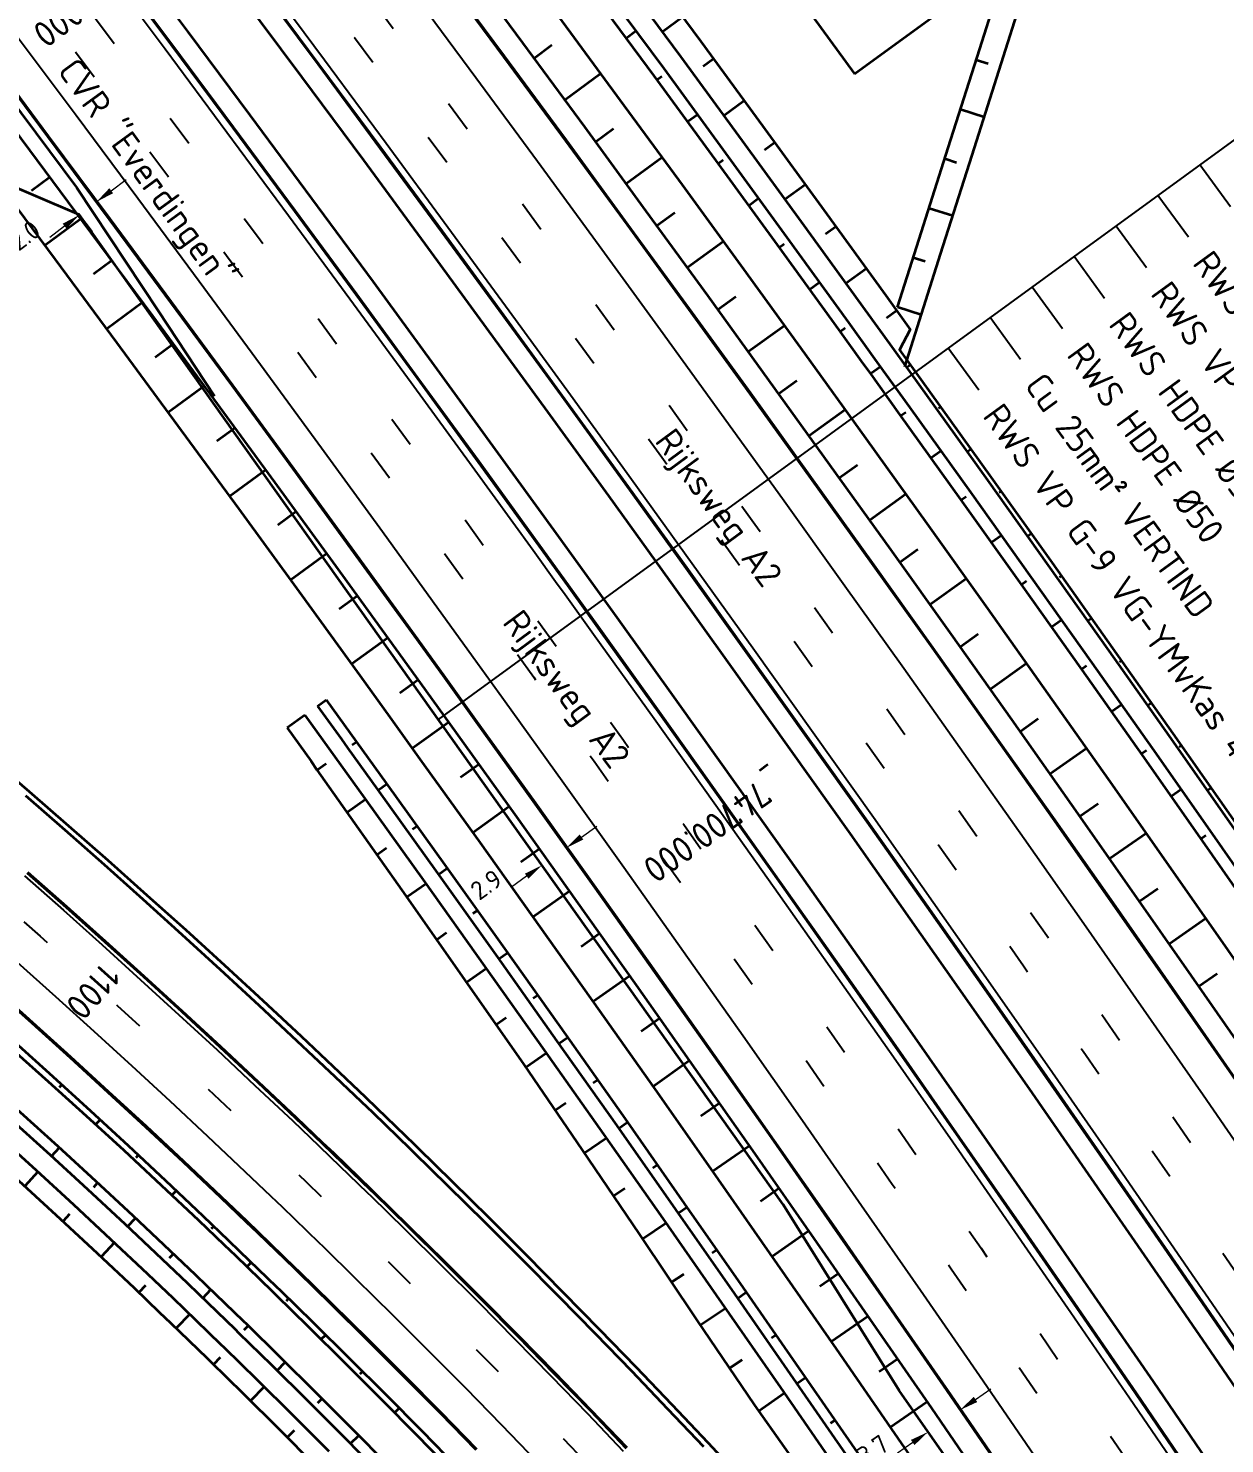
# Model space of a CAD drawing. Header units: metres. Extents: x 134219 to 139178, y 438661 to 444352.
# Drawn here: x 135470.9 to 135586.1, y 442922.2 to 443058.5 of the extents above; entities that cross this region are included whole.
import ezdxf
from ezdxf.enums import TextEntityAlignment as Align

# ---------------------------------------------------------------- set-up
doc = ezdxf.new("R2010")
doc.units = ezdxf.units.M
doc.linetypes.add('13strp', pattern=[4, 1, -3])
doc.linetypes.add('39strp', pattern=[12, 3, -9])
doc.layers.get('DEFPOINTS').update_dxf_attribs({"color": 193})
for name, color, linetype, lineweight in [('N-WE-KL-DATA-T18', 1, 'Continuous', 18), ('N-WE-KL-DATA-T25', 7, 'Continuous', 25), ('N-WE-KL-DATA_GLASVEZEL-S', 10, 'Continuous', 25), ('N-WE-KL-ET_LS_OV-T35', 3, 'Continuous', 35), ('N-WE-KL-ET_LS_OV_KABEL-G', 10, 'KL-LS-OV-N', 35), ('N-WE-KL-ET_LS_OV_KABEL-M', 7, 'Continuous', 18), ('N-WE-KL-ET_LS_OV_KABEL-T25', 7, 'Continuous', 25), ('Utd-geleiderail-nw', 8, 'glm a2ee v014$0$f2m40080', 35), ('Utd-ondergr-bs', 8, 'Continuous', 35), ('Utd-ondergr-nw', 8, '13strp', 35), ('X-XX-AL-AANPIJLING-S', 7, 'Continuous', 25)]:
    doc.layers.add(name, color=color, linetype=linetype, lineweight=lineweight)
doc.layers.add('N-WE-KL-MONITORING-T25', color=2, linetype='Continuous')
doc.layers.add('Utd-weg-nw', color=8, linetype='Continuous')
doc.styles.add('alm a2ee v011$0$Iso-rtw', font='NLCS-ISO.ttf')
doc.styles.add('alm a2ee v011$0$rtw_iso', font='NLCS-ISO.ttf')
doc.styles.add('dtm a2ee v011$0$rtw_iso', font='NLCS-ISO.ttf')
doc.styles.add('ISO25', font='NLCS-ISO.ttf')
doc.styles.add('NLCS-ISO', font='NLCS-ISO.ttf')
doc.styles.add('NLCS_18', font='NLCS-ISO.ttf', dxfattribs={"height": 1.8})
doc.linetypes.add('glm a2ee v014$0$f2m40080', pattern='A,2,-1,[160,RTW.shx,S=0.5,R=0,X=0,Y=0],-1', length=4)
doc.linetypes.add('KL-LS-OV-N', pattern='A,4,-1,[103,NLCS.SHX,S=0.75,R=0,X=0,Y=0],-1,4,-1.5,["0V",Standard,S=1,R=0,X=0,Y=-0.5],-3', length=14.5)
doc.dimstyles.new('NLCS_t18_pijl_Dimension_l3_h1', dxfattribs={"dimtxt": 1.8, "dimasz": 1.8, "dimexe": 2, "dimexo": 2, "dimgap": 0.7, "dimtad": 1, "dimdec": 1, "dimzin": 0, "dimdsep": 46, "dimtxsty": 'NLCS_18', "dimcen": 2.5, "dimdle": 2, "dimclrd": 256, "dimclre": 256, "dimclrt": 256, "dimadec": 1, "dimazin": 0, "dimtfac": 1, "dimtdec": 1, "dimtofl": 0, "dimtmove": 1, "dimatfit": 0, "dimfxl": 0, "dimtolj": 1, "dimtzin": 0, "dimlwd": 18, "dimlwe": 18, "dimarcsym": 0})

# ---------------------------------------------------------------- blocks, each defined once
blk = doc.blocks.new('SKL-DATA_GLASVEZEL_CVR_RUIMTE')
at = {"color": 0, "linetype": 'ByBlock'}
blk.add_lwpolyline([(-3.5, 2.75), (3.5, 2.75), (3.5, -2.75), (-3.5, -2.75), (-3.5, 2.75)], dxfattribs=at)
at = {"layer": 'N-WE-KL-DATA-T18', "linetype": 'ByBlock', "style": 'NLCS-ISO', "flags": 1}
for tag, p in [('OMSCHRIJVING_LEGENDA', (0, -8.43)), ('LOCATIE', (0, -12.22)), ('TYPE_HANDHOLE', (0, -16)), ('TYPE_GCO', (0, -19.78)), ('BPS-CODERING', (0, -23.57)), ('POSITIE_X', (0, -27.35)), ('POSITIE_Y', (0, -31.14)), ('OVERIGE_OPMERKING(EN)_1', (0, -34.92)), ('OVERIGE_OPMERKING(EN)_2', (0, -38.71))]:
    blk.add_attdef(tag, p, '', height=1.8, dxfattribs=at)
at = {"layer": 'N-WE-KL-DATA-T25', "style": 'ISO25'}
blk.add_attdef('CVR-NAAM', text='', height=2.5, dxfattribs=at).set_placement((0, 6.21), align=Align.MIDDLE_CENTER)
at = {"layer": 'N-WE-KL-DATA-T25', "linetype": 'ByBlock', "style": 'NLCS-ISO'}
blk.add_attdef('TYPE_SYMBOOL', text='', height=2.5, dxfattribs=at).set_placement((0, 0), align=Align.MIDDLE_CENTER)
blk = doc.blocks.new('*D556')
at = {"layer": 'DEFPOINTS', "color": 0, "transparency": 16777216}
for p in [(135477.42, 443041.79), (135477.42, 443041.79), (135475.8, 443040.55)]:
    blk.add_point(p, dxfattribs=at)
at = {"layer": 'N-WE-KL-ET_LS_OV_KABEL-M', "linetype": 'Continuous', "lineweight": 18, "transparency": 16777216}
for p, q in [((135478.86, 443042.88), (135480.29, 443043.97)), ((135474.37, 443039.46), (135472.93, 443038.38))]:
    blk.add_line(p, q, dxfattribs=at)
at = {"layer": 'N-WE-KL-ET_LS_OV_KABEL-M', "lineweight": 18, "transparency": 16777216}
for p, q in [((135477.42, 443041.79), (135478.63, 443040.2)), ((135475.8, 443040.55), (135477.01, 443038.96))]:
    blk.add_line(p, q, dxfattribs=at)
at = {"layer": 'N-WE-KL-ET_LS_OV_KABEL-M', "transparency": 16777216}
for points in [[(135478.68, 443043.12), (135479.04, 443042.64), (135477.42, 443041.79)], [(135474.18, 443039.7), (135474.55, 443039.23), (135475.8, 443040.55)]]:
    blk.add_solid(points, dxfattribs=at)
at = {"layer": 'N-WE-KL-ET_LS_OV_KABEL-M', "transparency": 16777216, "insert": (135470.54, 443038.57), "char_height": 1.8, "attachment_point": 5, "rotation": 37.2197, "style": 'NLCS_18'}
blk.add_mtext('\\A1;2.0', dxfattribs=at)
blk = doc.blocks.new('*D602')
at = {"layer": 'DEFPOINTS', "color": 0, "transparency": 16777216}
for p in [(135522.7, 442979.56), (135520.35, 442977.88), (135520.35, 442977.88)]:
    blk.add_point(p, dxfattribs=at)
at = {"layer": 'N-WE-KL-ET_LS_OV_KABEL-M', "lineweight": 18, "transparency": 16777216}
for p, q in [((135522.7, 442979.56), (135521.54, 442981.18)), ((135520.35, 442977.88), (135519.19, 442979.51))]:
    blk.add_line(p, q, dxfattribs=at)
at = {"layer": 'N-WE-KL-ET_LS_OV_KABEL-M', "linetype": 'Continuous', "lineweight": 18, "transparency": 16777216}
for p, q in [((135524.17, 442980.6), (135525.63, 442981.64)), ((135518.88, 442976.84), (135517.42, 442975.79))]:
    blk.add_line(p, q, dxfattribs=at)
at = {"layer": 'N-WE-KL-ET_LS_OV_KABEL-M', "transparency": 16777216}
for points in [[(135523.99, 442980.84), (135524.34, 442980.36), (135522.7, 442979.56)], [(135518.71, 442977.08), (135519.06, 442976.59), (135520.35, 442977.88)]]:
    blk.add_solid(points, dxfattribs=at)
at = {"layer": 'N-WE-KL-ET_LS_OV_KABEL-M', "transparency": 16777216, "insert": (135514.99, 442976.02), "char_height": 1.8, "attachment_point": 5, "rotation": 35.4756, "style": 'NLCS_18'}
blk.add_mtext('\\A1;2.9', dxfattribs=at)
blk = doc.blocks.new('*D603')
at = {"layer": 'DEFPOINTS', "color": 0, "transparency": 16777216}
for p in [(135560.63, 442925.4), (135557.56, 442923.29), (135557.56, 442923.29)]:
    blk.add_point(p, dxfattribs=at)
at = {"layer": 'N-WE-KL-ET_LS_OV_KABEL-M', "lineweight": 18, "transparency": 16777216}
for p, q in [((135560.63, 442925.4), (135559.5, 442927.05)), ((135557.56, 442923.29), (135556.42, 442924.94))]:
    blk.add_line(p, q, dxfattribs=at)
at = {"layer": 'N-WE-KL-ET_LS_OV_KABEL-M', "linetype": 'Continuous', "lineweight": 18, "transparency": 16777216}
for p, q in [((135562.12, 442926.42), (135563.6, 442927.44)), ((135556.07, 442922.27), (135554.59, 442921.25))]:
    blk.add_line(p, q, dxfattribs=at)
at = {"layer": 'N-WE-KL-ET_LS_OV_KABEL-M', "transparency": 16777216}
for points in [[(135561.95, 442926.67), (135562.29, 442926.17), (135560.63, 442925.4)], [(135555.9, 442922.52), (135556.24, 442922.02), (135557.56, 442923.29)]]:
    blk.add_solid(points, dxfattribs=at)
at = {"layer": 'N-WE-KL-ET_LS_OV_KABEL-M', "transparency": 16777216, "insert": (135552.23, 442921.57), "char_height": 1.8, "attachment_point": 5, "rotation": 34.4553, "style": 'NLCS_18'}
blk.add_mtext('\\A1;3.7', dxfattribs=at)

msp = doc.modelspace()

# ---------------------------------------------------------------- linework, layer by layer
at = {"layer": 'N-WE-KL-ET_LS_OV-T35'}
for p, q in [((135517.01, 443100.07), (135550.47, 443054.13)), ((135550.47, 443054.13), (135559.08, 443060.4))]:
    msp.add_line(p, q, dxfattribs=at)
at = {"layer": 'N-WE-KL-ET_LS_OV_KABEL-G', "elevation": 0.95, "flags": 128}
msp.add_lwpolyline([(135605.03, 442840.04), (135605.94, 442841.29), (135608.04, 442842.32), (135609.18, 442840.46), (135610.82, 442838.26), (135613.85, 442836.53), (135614.64, 442836.81), (135615.07, 442837.67), (135614.56, 442838.96), (135594.29, 442869.19), (135576.04, 442896.91), (135576.03, 442896.89), (135554.75, 442927.29), (135543.59, 442945.19), (135475.8, 443040.55), (135462.93, 443046.04), (135462.84, 443045.96), (135462.13, 443046.73), (135459.81, 443048.44), (135458.3, 443050.11), (135457.87, 443050.77)], dxfattribs=at)
at = {"layer": 'Utd-geleiderail-nw', "linetype": 'Continuous', "flags": 128}
for points in [[(135442.32, 443087.1), (135446.71, 443081.44), (135448.22, 443079.46), (135454.24, 443071.54), (135460.23, 443063.6), (135462.34, 443060.79), (135466.21, 443055.65), (135475.54, 443043.16), (135483.41, 443031.28), (135488.8, 443023.08)], [(135480.27, 443066.19), (135486.25, 443058.19), (135492.21, 443050.17), (135498.16, 443042.14), (135504.08, 443034.09), (135509.98, 443026.03), (135515.86, 443017.95), (135521.72, 443009.86), (135527.57, 443001.75), (135533.39, 442993.63), (135539.19, 442985.49), (135544.97, 442977.34), (135550.73, 442969.18), (135556.47, 442961), (135562.19, 442952.8), (135567.89, 442944.59), (135573.56, 442936.37), (135579.22, 442928.14), (135584.86, 442919.89)], [(135491.22, 443061.89), (135497.19, 443053.86), (135503.15, 443045.82), (135509.08, 443037.76), (135514.99, 443029.68), (135520.88, 443021.59), (135526.75, 443013.49), (135532.6, 443005.37), (135538.43, 442997.23), (135544.24, 442989.08), (135550.03, 442980.92), (135555.8, 442972.74), (135561.55, 442964.55), (135567.28, 442956.34), (135572.98, 442948.12), (135578.67, 442939.89), (135584.34, 442931.64), (135589.98, 442923.38), (135595.61, 442915.1)]]:
    msp.add_lwpolyline(points, dxfattribs=at)
at = {"layer": 'Utd-ondergr-nw', "color": 7, "linetype": 'Continuous'}
msp.add_line((135542.12, 442987.58), (135541.31, 442987), dxfattribs=at)
at = {"layer": 'Utd-ondergr-nw', "linetype": 'Continuous', "flags": 128}
for points in [[(135554.61, 443031.65), (135556.47, 443037.49), (135559.5, 443047.02), (135562.53, 443056.55), (135565.56, 443066.08), (135568.59, 443075.61), (135571.62, 443085.14), (135574.65, 443094.67), (135577.68, 443104.2), (135580.71, 443113.73), (135580.86, 443114.2)], [(135555.3, 443025.91), (135558.76, 443036.76), (135561.79, 443046.29), (135564.82, 443055.82), (135567.85, 443065.35), (135570.88, 443074.88), (135573.91, 443084.41), (135576.94, 443093.94), (135579.97, 443103.47), (135583, 443113), (135583.17, 443113.56)], [(135441.37, 443086), (135447.04, 443078.57), (135453.06, 443070.65), (135459.05, 443062.72), (135465.03, 443054.77), (135470.98, 443046.8), (135476.91, 443038.82), (135482.83, 443030.83), (135488.72, 443022.82), (135494.6, 443014.79), (135500.45, 443006.75), (135506.28, 442998.7), (135508.61, 442995.47), (135509.19, 442994.67), (135512.1, 442990.63), (135517.89, 442982.55), (135523.66, 442974.45), (135529.42, 442966.34), (135535.15, 442958.21), (135540.86, 442950.07), (135546.55, 442941.92), (135552.22, 442933.75), (135557.88, 442925.57), (135563.51, 442917.37)], [(135438.95, 443082.09), (135443.62, 443075.97), (135449.63, 443068.06), (135455.62, 443060.13), (135461.58, 443052.19), (135467.53, 443044.23), (135473.46, 443036.26), (135479.37, 443028.27), (135485.25, 443020.27), (135491.12, 443012.26), (135496.97, 443004.23), (135502.8, 442996.18), (135505.12, 442992.96), (135505.7, 442992.15), (135508.6, 442988.12), (135514.39, 442980.05), (135520.16, 442971.96), (135525.91, 442963.86), (135531.63, 442955.74), (135537.34, 442947.61), (135543.02, 442939.46), (135548.69, 442931.3), (135554.33, 442923.13), (135559.96, 442914.94)], [(135478.63, 443064.96), (135484.61, 443056.96), (135490.57, 443048.95), (135496.51, 443040.92), (135502.43, 443032.88), (135508.33, 443024.82), (135514.2, 443016.74), (135520.06, 443008.65), (135522.4, 443005.42), (135522.98, 443004.61), (135525.9, 443000.55), (135531.72, 442992.43), (135537.52, 442984.3), (135543.29, 442976.16), (135549.05, 442968), (135554.79, 442959.82), (135560.5, 442951.63), (135566.2, 442943.43), (135571.88, 442935.21), (135577.53, 442926.98), (135583.16, 442918.73)], [(135478.69, 443065), (135484.66, 443057), (135490.62, 443048.99), (135496.56, 443040.96), (135502.48, 443032.92), (135508.38, 443024.86), (135514.26, 443016.78), (135520.12, 443008.7), (135522.46, 443005.46), (135523.04, 443004.65), (135525.96, 443000.59), (135531.78, 442992.48), (135537.57, 442984.34), (135543.35, 442976.2), (135549.11, 442968.04), (135554.85, 442959.86), (135560.56, 442951.67), (135566.26, 442943.47), (135571.93, 442935.25), (135577.59, 442927.02), (135583.22, 442918.77)], [(135512.5, 443065.21), (135518.48, 443057.13), (135524.44, 443049.03), (135530.37, 443040.91), (135536.29, 443032.79), (135542.19, 443024.64), (135548.07, 443016.48), (135553.93, 443008.31), (135559.77, 443000.12), (135565.58, 442991.92), (135571.38, 442983.7), (135577.16, 442975.47), (135582.91, 442967.23), (135588.65, 442958.97), (135594.36, 442950.69), (135600.05, 442942.41), (135605.73, 442934.1), (135611.38, 442925.79), (135617.01, 442917.46)], [(135529.67, 443065.38), (135535.65, 443057.26), (135541.61, 443049.12), (135547.55, 443040.96), (135553.47, 443032.79), (135555.83, 443029.51), (135554.81, 443027.54), (135557.76, 443023.45), (135563.63, 443015.25), (135569.49, 443007.04), (135575.32, 442998.81), (135581.14, 442990.57), (135586.93, 442982.31), (135592.7, 442974.04), (135598.45, 442965.76), (135604.18, 442957.46), (135609.89, 442949.15), (135615.58, 442940.82), (135621.25, 442932.48), (135621.74, 442931.76)], [(135460.79, 443064.03), (135466.77, 443056.07), (135472.73, 443048.1), (135478.66, 443040.12), (135484.58, 443032.12), (135490.48, 443024.11), (135496.36, 443016.08), (135502.21, 443008.03), (135508.05, 442999.98), (135510.38, 442996.75), (135510.96, 442995.94), (135513.87, 442991.9), (135519.66, 442983.82), (135525.44, 442975.71), (135531.2, 442967.6), (135536.93, 442959.47), (135542.65, 442951.32), (135548.34, 442943.16), (135554.02, 442934.99), (135559.67, 442926.8), (135565.3, 442918.6)], [(135460.85, 443064.07), (135466.83, 443056.12), (135472.78, 443048.15), (135478.72, 443040.16), (135484.64, 443032.16), (135490.54, 443024.15), (135496.41, 443016.12), (135502.27, 443008.08), (135508.11, 443000.02), (135510.44, 442996.79), (135511.02, 442995.98), (135513.92, 442991.94), (135519.72, 442983.86), (135525.5, 442975.75), (135531.25, 442967.64), (135536.99, 442959.51), (135542.7, 442951.36), (135548.4, 442943.2), (135554.07, 442935.03), (135559.73, 442926.84), (135565.36, 442918.64)], [(135492.81, 443063.08), (135498.78, 443055.04), (135504.74, 443046.99), (135510.67, 443038.93), (135516.59, 443030.85), (135522.48, 443022.75), (135528.36, 443014.65), (135534.21, 443006.52), (135540.04, 442998.38), (135545.85, 442990.23), (135551.65, 442982.06), (135557.42, 442973.88), (135563.17, 442965.69), (135568.9, 442957.48), (135574.61, 442949.25), (135580.3, 442941.01), (135585.97, 442932.76), (135591.62, 442924.49), (135597.25, 442916.21)], [(135492.87, 443063.12), (135498.84, 443055.08), (135504.8, 443047.03), (135510.73, 443038.97), (135516.64, 443030.89), (135522.54, 443022.8), (135528.41, 443014.69), (135534.27, 443006.56), (135540.1, 442998.42), (135545.91, 442990.27), (135551.7, 442982.1), (135557.48, 442973.92), (135563.23, 442965.73), (135568.96, 442957.52), (135574.67, 442949.29), (135580.36, 442941.05), (135586.03, 442932.8), (135591.68, 442924.53), (135597.3, 442916.25)], [(135510.69, 443063.87), (135516.66, 443055.79), (135522.62, 443047.7), (135528.56, 443039.59), (135534.47, 443031.46), (135540.37, 443023.32), (135546.24, 443015.17), (135552.1, 443007), (135557.93, 442998.82), (135563.75, 442990.62), (135569.54, 442982.41), (135575.31, 442974.18), (135581.06, 442965.94), (135586.8, 442957.69), (135592.51, 442949.42), (135598.2, 442941.13), (135603.87, 442932.84), (135609.51, 442924.52), (135615.14, 442916.2)], [(135510.74, 443063.91), (135516.72, 443055.83), (135522.68, 443047.74), (135528.61, 443039.63), (135534.53, 443031.5), (135540.43, 443023.37), (135546.3, 443015.21), (135552.16, 443007.04), (135557.99, 442998.86), (135563.8, 442990.66), (135569.6, 442982.45), (135575.37, 442974.22), (135581.12, 442965.98), (135586.85, 442957.73), (135592.56, 442949.46), (135598.25, 442941.17), (135603.92, 442932.88), (135609.57, 442924.56), (135615.2, 442916.24)], [(135527.71, 443063.94), (135533.69, 443055.82), (135539.65, 443047.68), (135545.58, 443039.53), (135551.5, 443031.36), (135553.86, 443028.09), (135554.45, 443027.28), (135557.39, 443023.18), (135563.27, 443014.99), (135569.12, 443006.78), (135574.95, 442998.55), (135580.77, 442990.31), (135586.56, 442982.06), (135592.33, 442973.79), (135598.08, 442965.5), (135603.81, 442957.21), (135609.52, 442948.89), (135615.21, 442940.57), (135620.88, 442932.23), (135621.83, 442930.82)], [(135525.15, 443062.05), (135531.13, 443053.94), (135537.08, 443045.81), (135543.01, 443037.66), (135548.92, 443029.5), (135551.28, 443026.23), (135551.87, 443025.42), (135554.81, 443021.33), (135560.68, 443013.14), (135566.53, 443004.93), (135572.36, 442996.71), (135578.17, 442988.48), (135583.96, 442980.23), (135589.72, 442971.97), (135595.47, 442963.69), (135601.19, 442955.4), (135606.9, 442947.1), (135612.58, 442938.78), (135618.25, 442930.44), (135620.35, 442927.34)], [(135526.1, 443062.75), (135532.08, 443054.64), (135538.03, 443046.5), (135543.96, 443038.36), (135549.88, 443030.19), (135552.24, 443026.92), (135552.82, 443026.11), (135555.77, 443022.02), (135561.64, 443013.82), (135567.49, 443005.62), (135573.32, 442997.4), (135579.13, 442989.16), (135584.92, 442980.91), (135590.69, 442972.64), (135596.44, 442964.37), (135602.17, 442956.07), (135607.87, 442947.76), (135613.56, 442939.44), (135619.22, 442931.11), (135620.31, 442929.5)], [(135521.94, 443059.68), (135527.9, 443051.57), (135533.85, 443043.45), (135539.77, 443035.31), (135545.68, 443027.16), (135551.56, 443018.99), (135557.43, 443010.81), (135563.27, 443002.62), (135569.09, 442994.4), (135574.9, 442986.18), (135580.68, 442977.94), (135586.44, 442969.69), (135592.18, 442961.42), (135597.9, 442953.13), (135603.6, 442944.84), (135609.28, 442936.52), (135614.94, 442928.2), (135620.57, 442919.86)], [(135531.94, 443058.19), (135533.9, 443059.63)], [(135529.41, 443058.26), (135528.46, 443057.56)], [(135521.32, 443056.89), (135519.59, 443055.62)], [(135535.88, 443054.88), (135536.86, 443055.6)], [(135563.33, 443055.11), (135562.19, 443055.47)], [(135526.01, 443054.14), (135522.55, 443051.59)], [(135531.9, 443053.88), (135531.42, 443053.53)], [(135537.86, 443050.13), (135539.82, 443051.56)], [(135562.96, 443049.98), (135560.67, 443050.71)], [(135535.33, 443050.2), (135534.38, 443049.5)], [(135527.24, 443048.83), (135525.51, 443047.56)], [(135541.79, 443046.81), (135542.77, 443047.52)], [(135531.93, 443046.07), (135528.46, 443043.53)], [(135537.8, 443045.81), (135537.33, 443045.47)], [(135560.3, 443045.58), (135559.15, 443045.94)], [(135471.19, 443042.91), (135472.92, 443044.2)], [(135543.75, 443042.05), (135545.71, 443043.48)], [(135541.22, 443042.12), (135540.27, 443041.42)], [(135559.93, 443040.45), (135557.64, 443041.18)], [(135472.45, 443037.62), (135475.9, 443040.18)], [(135533.15, 443040.76), (135531.41, 443039.49)], [(135547.67, 443038.72), (135548.65, 443039.43)], [(135537.83, 443037.98), (135534.35, 443035.45)], [(135543.69, 443037.73), (135543.21, 443037.38)], [(135477.15, 443034.88), (135478.88, 443036.16)], [(135557.27, 443036.05), (135556.12, 443036.41)], [(135549.62, 443033.96), (135551.59, 443035.38)], [(135547.1, 443034.03), (135546.14, 443033.34)], [(135478.4, 443029.58), (135481.86, 443032.14)], [(135539.03, 443032.67), (135537.29, 443031.4)], [(135556.9, 443030.92), (135554.61, 443031.65)], [(135553.54, 443030.62), (135554.52, 443031.33)], [(135543.71, 443029.87), (135540.23, 443027.35)], [(135549.55, 443029.63), (135549.08, 443029.29)], [(135483.1, 443026.83), (135484.83, 443028.11)], [(135555.47, 443025.85), (135555.84, 443026.11)], [(135552.96, 443025.92), (135552, 443025.23)], [(135484.33, 443021.53), (135487.8, 443024.08)], [(135544.9, 443024.56), (135543.16, 443023.3)], [(135558.57, 443021.92), (135558.76, 443022.05)], [(135549.57, 443021.76), (135546.08, 443019.25)], [(135555.4, 443021.52), (135554.92, 443021.18)], [(135489.02, 443018.77), (135490.76, 443020.04)], [(135558.79, 443017.8), (135557.83, 443017.11)], [(135561.3, 443017.72), (135561.67, 443017.99)], [(135550.75, 443016.44), (135549, 443015.19)], [(135490.24, 443013.46), (135493.71, 443016)], [(135564.4, 443013.79), (135564.58, 443013.92)], [(135555.41, 443013.63), (135551.91, 443011.12)], [(135561.22, 443013.39), (135560.74, 443013.05)], [(135494.92, 443010.69), (135496.66, 443011.96)], [(135564.61, 443009.66), (135563.65, 443008.98)], [(135567.12, 443009.59), (135567.48, 443009.85)], [(135556.57, 443008.31), (135554.82, 443007.06)], [(135496.13, 443005.38), (135499.61, 443007.91)], [(135570.2, 443005.64), (135570.38, 443005.77)], [(135561.23, 443005.48), (135557.73, 443002.99)], [(135567.03, 443005.25), (135566.55, 443004.91)], [(135500.81, 443002.6), (135502.55, 443003.86)], [(135570.4, 443001.51), (135569.44, 443000.83)], [(135572.91, 443001.43), (135573.28, 443001.69)], [(135562.38, 443000.16), (135560.63, 442998.91)], [(135502, 442997.28), (135505.48, 442999.8)], [(135575.98, 442997.48), (135576.17, 442997.61)], [(135567.03, 442997.32), (135563.52, 442994.83)], [(135572.81, 442997.1), (135572.33, 442996.76)], [(135506.67, 442994.49), (135508.41, 442995.75)], [(135498.72, 442993.23), (135499.56, 442993.84)], [(135498.72, 442993.23), (135501.04, 442990.02), (135501.62, 442989.21), (135504.52, 442985.18), (135510.3, 442977.12), (135516.06, 442969.04), (135521.8, 442960.95), (135527.52, 442952.84), (135533.21, 442944.72), (135538.89, 442936.59), (135544.55, 442928.44), (135550.19, 442920.27), (135555.81, 442912.09), (135561.4, 442903.9), (135565.41, 442898.01)], [(135499.56, 442993.84), (135501.88, 442990.62), (135502.46, 442989.81), (135505.36, 442985.79), (135511.14, 442977.72), (135516.9, 442969.64), (135522.64, 442961.55), (135528.36, 442953.44), (135534.06, 442945.31), (135539.74, 442937.18), (135545.4, 442929.02), (135551.04, 442920.86), (135556.66, 442912.68), (135562.26, 442904.48), (135567.83, 442896.28)], [(135576.18, 442993.35), (135575.21, 442992.67)], [(135578.68, 442993.27), (135579.05, 442993.53)], [(135497.51, 442992.34), (135495.81, 442991.14)], [(135497.5, 442992.36), (135499.82, 442989.14), (135500.4, 442988.33), (135503.3, 442984.31), (135509.08, 442976.25), (135514.83, 442968.17), (135520.57, 442960.08), (135526.29, 442951.98), (135531.99, 442943.86), (135537.66, 442935.73), (135543.32, 442927.58), (135548.95, 442919.42), (135554.57, 442911.25), (135560.16, 442903.06), (135564.16, 442897.17)], [(135568.16, 442991.99), (135566.41, 442990.75)], [(135495.81, 442991.14), (135498.11, 442987.9), (135498.68, 442987.09), (135501.54, 442983.05), (135507.25, 442974.94), (135512.93, 442966.82), (135518.6, 442958.69), (135524.19, 442950.5), (135529.76, 442942.3), (135535.27, 442934.07), (135540.83, 442925.86), (135546.56, 442917.78), (135552.26, 442909.67), (135557.93, 442901.54), (135563.59, 442893.4)], [(135507.85, 442989.17), (135511.34, 442991.68)], [(135502.06, 442989.48), (135502.48, 442989.78)], [(135572.8, 442989.14), (135569.29, 442986.67)], [(135581.74, 442989.31), (135581.93, 442989.44)], [(135467.13, 442988.28), (135470.95, 442985), (135474.75, 442981.7), (135478.54, 442978.37), (135482.3, 442975.02), (135486.04, 442971.65), (135489.77, 442968.26), (135493.47, 442964.85), (135497.15, 442961.41), (135500.81, 442957.96), (135503.36, 442955.53), (135504.46, 442954.48), (135508.08, 442950.98), (135508.42, 442950.64), (135511.68, 442947.46), (135515.26, 442943.92), (135518.82, 442940.35), (135522.37, 442936.77), (135525.89, 442933.17), (135529.39, 442929.55), (135532.87, 442925.92), (135536.34, 442922.26), (135539.78, 442918.58)], [(135578.58, 442988.93), (135578.09, 442988.59)], [(135499.57, 442987.67), (135498.71, 442987.06)], [(135512.51, 442986.36), (135514.26, 442987.62)], [(135504.56, 442985.12), (135505.4, 442985.73)], [(135581.93, 442985.17), (135580.96, 442984.5)], [(135584.43, 442985.09), (135584.8, 442985.35)], [(135470.61, 442984.6), (135474.4, 442981.29), (135478.17, 442977.96), (135481.92, 442974.61), (135485.66, 442971.23), (135489.37, 442967.84), (135493.07, 442964.42), (135496.75, 442960.98), (135500.41, 442957.53), (135502.95, 442955.11), (135504.05, 442954.05), (135507.67, 442950.55), (135508.01, 442950.22), (135511.27, 442947.04), (135514.85, 442943.5), (135518.41, 442939.94), (135521.95, 442936.37), (135525.48, 442932.77), (135528.98, 442929.16), (135532.46, 442925.52), (135535.92, 442921.87)], [(135503.36, 442984.22), (135501.59, 442982.97)], [(135573.93, 442983.82), (135572.17, 442982.58)], [(135513.68, 442981.05), (135517.17, 442983.55)], [(135507.89, 442981.36), (135508.31, 442981.66)], [(135578.56, 442980.96), (135575.04, 442978.49)], [(135584.32, 442980.74), (135583.84, 442980.4)], [(135505.37, 442979.52), (135504.47, 442978.89)], [(135518.33, 442978.23), (135520.08, 442979.48)], [(135470.77, 442977.16), (135474.52, 442973.85), (135478.25, 442970.51), (135481.96, 442967.16), (135485.65, 442963.79), (135489.33, 442960.39), (135492.98, 442956.98), (135496.62, 442953.54), (135499.14, 442951.13), (135500.24, 442950.09), (135503.84, 442946.61), (135504.18, 442946.28), (135507.42, 442943.11), (135510.98, 442939.6), (135514.52, 442936.06), (135518.04, 442932.51), (135521.54, 442928.93), (135525.02, 442925.34), (135528.48, 442921.73)], [(135470.81, 442977.21), (135474.56, 442973.9), (135478.29, 442970.57), (135482.01, 442967.21), (135485.7, 442963.84), (135489.38, 442960.44), (135493.03, 442957.03), (135496.67, 442953.59), (135499.19, 442951.18), (135500.29, 442950.14), (135503.89, 442946.66), (135504.23, 442946.33), (135507.46, 442943.16), (135511.02, 442939.65), (135514.56, 442936.11), (135518.09, 442932.56), (135521.59, 442928.98), (135525.07, 442925.39), (135528.53, 442921.78)], [(135510.39, 442977), (135511.23, 442977.6)], [(135509.19, 442976.09), (135507.35, 442974.8)], [(135579.67, 442975.62), (135577.91, 442974.39)], [(135519.48, 442972.91), (135522.99, 442975.4)], [(135513.71, 442973.23), (135514.13, 442973.53)], [(135584.3, 442972.75), (135580.77, 442970.29)], [(135511.15, 442971.36), (135510.22, 442970.7)], [(135524.13, 442970.07), (135525.88, 442971.32)], [(135516.19, 442968.86), (135517.03, 442969.45)], [(135515, 442967.94), (135513.08, 442966.6)], [(135585.4, 442967.42), (135583.63, 442966.19)], [(135467.53, 442965.98), (135471.22, 442962.69), (135474.89, 442959.37), (135478.54, 442956.04), (135482.17, 442952.68), (135485.78, 442949.31), (135489.38, 442945.91), (135491.87, 442943.53), (135492.95, 442942.5), (135496.51, 442939.06), (135496.85, 442938.73), (135500.04, 442935.61), (135503.56, 442932.13), (135507.06, 442928.64), (135510.54, 442925.13), (135514, 442921.59)], [(135467.58, 442966.03), (135471.26, 442962.74), (135474.93, 442959.43), (135478.58, 442956.09), (135482.22, 442952.74), (135485.83, 442949.36), (135489.42, 442945.96), (135491.92, 442943.59), (135493, 442942.55), (135496.56, 442939.11), (135496.89, 442938.78), (135500.09, 442935.66), (135503.61, 442932.18), (135507.11, 442928.69), (135510.59, 442925.18), (135514.05, 442921.64)], [(135525.27, 442964.75), (135528.78, 442967.24)], [(135519.5, 442965.08), (135519.92, 442965.38)], [(135516.92, 442963.18), (135515.94, 442962.5)], [(135529.91, 442961.91), (135531.67, 442963.15)], [(135469.56, 442960.84), (135473.22, 442957.54), (135476.86, 442954.21), (135480.48, 442950.87), (135484.08, 442947.5), (135487.67, 442944.12), (135490.16, 442941.74), (135491.23, 442940.71), (135494.78, 442937.28), (135495.12, 442936.96), (135498.31, 442933.84), (135501.81, 442930.37), (135505.3, 442926.89), (135508.77, 442923.39), (135512.22, 442919.86)], [(135521.97, 442960.7), (135522.82, 442961.3)], [(135469.11, 442960.34), (135472.78, 442957.06), (135476.44, 442953.75), (135480.07, 442950.42), (135483.67, 442947.06), (135487.26, 442943.68), (135489.75, 442941.32), (135490.82, 442940.28), (135494.36, 442936.86), (135494.7, 442936.53), (135497.88, 442933.41), (135501.38, 442929.94), (135504.87, 442926.46), (135508.33, 442922.95), (135511.77, 442919.42)], [(135520.79, 442959.77), (135518.79, 442958.4)], [(135531.04, 442956.58), (135534.55, 442959.06)], [(135465.69, 442956.53), (135469.34, 442953.27), (135472.97, 442949.98), (135476.58, 442946.67), (135480.16, 442943.33), (135483.73, 442939.97), (135486.2, 442937.61), (135487.27, 442936.59), (135490.79, 442933.18), (135491.13, 442932.85), (135494.29, 442929.75), (135497.77, 442926.31), (135501.23, 442922.84), (135504.68, 442919.35)], [(135466.44, 442957.37), (135470.09, 442954.1), (135473.73, 442950.81), (135477.34, 442947.49), (135480.93, 442944.15), (135484.5, 442940.78), (135486.98, 442938.43), (135488.05, 442937.4), (135491.58, 442933.99), (135491.91, 442933.66), (135495.08, 442930.55), (135498.57, 442927.1), (135502.03, 442923.63), (135505.48, 442920.14)], [(135473.88, 442956.5), (135474.09, 442956.74)], [(135525.28, 442956.91), (135525.7, 442957.21)], [(135464.35, 442955.04), (135467.99, 442951.79), (135471.62, 442948.5), (135475.22, 442945.2), (135478.79, 442941.87), (135482.35, 442938.52), (135484.82, 442936.17), (135485.89, 442935.14), (135489.4, 442931.75), (135489.73, 442931.42), (135492.89, 442928.33), (135496.36, 442924.89), (135499.82, 442921.43)], [(135522.65, 442954.97), (135521.62, 442954.27)], [(135535.67, 442953.73), (135537.43, 442954.96)], [(135463.1, 442953.65), (135466.74, 442950.4), (135470.35, 442947.13), (135473.95, 442943.83), (135477.52, 442940.51), (135481.06, 442937.16), (135483.52, 442934.81), (135484.58, 442933.79), (135488.09, 442930.39), (135488.42, 442930.07), (135491.57, 442926.98), (135495.03, 442923.54), (135498.47, 442920.09), (135501.88, 442916.6), (135505.2, 442913.02), (135508.55, 442909.48), (135511.97, 442906.01), (135514, 442903.93)], [(135477.36, 442952.9), (135477.78, 442953.36)], [(135527.73, 442952.53), (135528.58, 442953.13)], [(135526.56, 442951.59), (135524.44, 442950.14)], [(135473.11, 442949.85), (135473.87, 442950.68)], [(135481.25, 442949.73), (135481.46, 442949.96)], [(135536.78, 442948.4), (135540.31, 442950.86)], [(135471.79, 442948.34), (135470.54, 442946.96)], [(135531.03, 442948.74), (135531.45, 442949.03)], [(135477.17, 442946.88), (135477.55, 442947.29)], [(135484.7, 442946.1), (135485.11, 442946.53)], [(135528.34, 442946.75), (135527.25, 442946)], [(135541.41, 442945.53), (135543.17, 442946.76)], [(135474.85, 442944.27), (135474.22, 442943.58)], [(135533.48, 442944.35), (135534.32, 442944.94)], [(135480.44, 442943.07), (135481.21, 442943.89)], [(135488.53, 442942.88), (135488.74, 442943.09)], [(135532.32, 442943.39), (135530.05, 442941.87)], [(135479.16, 442941.53), (135477.88, 442940.17)], [(135542.51, 442940.2), (135546.04, 442942.66)], [(135484.46, 442940.05), (135484.85, 442940.46)], [(135536.76, 442940.54), (135537.18, 442940.84)], [(135491.94, 442939.2), (135492.35, 442939.63)], [(135482.16, 442937.41), (135481.51, 442936.73)], [(135534.01, 442938.5), (135532.83, 442937.71)], [(135547.13, 442937.32), (135548.89, 442938.55)], [(135487.68, 442936.19), (135488.46, 442937)], [(135495.74, 442935.93), (135495.94, 442936.15)], [(135539.2, 442936.15), (135540.04, 442936.74)], [(135486.42, 442934.63), (135485.12, 442933.27)], [(135538.04, 442935.19), (135535.62, 442933.56)], [(135491.66, 442933.12), (135492.05, 442933.52)], [(135548.21, 442931.99), (135551.75, 442934.43)], [(135499.09, 442932.21), (135499.52, 442932.64)], [(135542.47, 442932.34), (135542.9, 442932.63)], [(135489.36, 442930.46), (135488.7, 442929.79)], [(135494.83, 442929.22), (135495.62, 442930.02)], [(135539.65, 442930.25), (135538.42, 442929.42)], [(135552.83, 442929.1), (135554.59, 442930.32)], [(135502.85, 442928.9), (135503.07, 442929.12)], [(135544.9, 442927.94), (135545.75, 442928.52)], [(135493.6, 442927.63), (135492.27, 442926.28)], [(135498.77, 442926.1), (135499.17, 442926.5)], [(135543.71, 442927.01), (135541.24, 442925.29)], [(135506.16, 442925.14), (135506.6, 442925.58)], [(135553.9, 442923.76), (135557.44, 442926.2)], [(135548.16, 442924.12), (135548.59, 442924.41)], [(135496.48, 442923.43), (135495.81, 442922.76)], [(135501.9, 442922.16), (135502.7, 442922.96)]]:
    msp.add_lwpolyline(points, dxfattribs=at)
at = {"layer": 'Utd-weg-nw', "linetype": '39strp', "flags": 128}
for points in [[(135460.79, 443118.34), (135462.78, 443115.77), (135468.89, 443107.81), (135474.97, 443099.83), (135481.04, 443091.84), (135487.09, 443083.84), (135493.11, 443075.82), (135499.12, 443067.78), (135505.11, 443059.73), (135511.07, 443051.67), (135517.02, 443043.58), (135522.94, 443035.49), (135528.85, 443027.38), (135534.73, 443019.25), (135540.6, 443011.11), (135546.44, 443002.96), (135552.27, 442994.79), (135558.07, 442986.61), (135563.86, 442978.41), (135569.62, 442970.2), (135575.36, 442961.97), (135581.08, 442953.73), (135586.78, 442945.48), (135592.46, 442937.21), (135598.12, 442928.92), (135603.76, 442920.63), (135609.38, 442912.31), (135614.98, 442903.99), (135620.55, 442895.65), (135626.11, 442887.29), (135631.64, 442878.93), (135634.62, 442874.4)], [(135458.86, 443115.13), (135460.01, 443113.63), (135466.11, 443105.68), (135472.19, 443097.71), (135478.25, 443089.73), (135484.29, 443081.73), (135490.31, 443073.72), (135496.31, 443065.69), (135502.29, 443057.65), (135508.26, 443049.59), (135514.2, 443041.51), (135520.12, 443033.43), (135526.02, 443025.32), (135531.9, 443017.2), (135537.76, 443009.07), (135543.6, 443000.93), (135549.42, 442992.76), (135555.21, 442984.59), (135560.99, 442976.4), (135566.75, 442968.19), (135572.49, 442959.97), (135578.2, 442951.74), (135583.9, 442943.49), (135589.58, 442935.23), (135595.23, 442926.95), (135600.86, 442918.66), (135606.48, 442910.36), (135612.07, 442902.04), (135617.64, 442893.71), (135623.19, 442885.36), (135628.72, 442877), (135632.97, 442870.54)], [(135448.38, 443097.74), (135451.1, 443094.2), (135457.15, 443086.27), (135463.18, 443078.32), (135469.2, 443070.36), (135475.19, 443062.38), (135481.16, 443054.39), (135487.11, 443046.39), (135493.05, 443038.37), (135498.96, 443030.33), (135504.85, 443022.28), (135510.73, 443014.22), (135516.58, 443006.14), (135518.91, 443002.9), (135519.5, 443002.09), (135522.41, 442998.04), (135528.22, 442989.93), (135534.01, 442981.81), (135539.78, 442973.67), (135545.54, 442965.52), (135551.27, 442957.35), (135556.98, 442949.17), (135562.67, 442940.98), (135568.33, 442932.77), (135573.98, 442924.55), (135579.61, 442916.31), (135585.22, 442908.06), (135590.81, 442899.79), (135596.37, 442891.51), (135601.92, 442883.22), (135607.44, 442874.91), (135612.95, 442866.59), (135618.43, 442858.26), (135623.89, 442849.91), (135629.33, 442841.55), (135634.75, 442833.17), (135640.15, 442824.78), (135645.53, 442816.38), (135650.89, 442807.97), (135656.22, 442799.54), (135661.54, 442791.09), (135666.83, 442782.64), (135672.07, 442774.22), (135672.11, 442774.17), (135677.38, 442765.67), (135682.66, 442757.18), (135687.93, 442748.68), (135693.21, 442740.19), (135698.48, 442731.69), (135703.76, 442723.19), (135709.03, 442714.7), (135714.3, 442706.2), (135719.58, 442697.71), (135724.85, 442689.21), (135730.13, 442680.72), (135735.4, 442672.22), (135740.68, 442663.73), (135745.95, 442655.23), (135751.23, 442646.73), (135756.5, 442638.24), (135761.78, 442629.74), (135767.05, 442621.25), (135772.33, 442612.75), (135777.6, 442604.26), (135782.88, 442595.76), (135788.15, 442587.27), (135793.43, 442578.77), (135798.7, 442570.27), (135803.98, 442561.78), (135809.25, 442553.28), (135814.53, 442544.79), (135819.8, 442536.29), (135825.08, 442527.8), (135830.35, 442519.3), (135835.63, 442510.81), (135840.9, 442502.31), (135846.18, 442493.81), (135851.45, 442485.32), (135855.13, 442479.4)], [(135446.44, 443094.52), (135448.32, 443092.07), (135454.37, 443084.15), (135460.39, 443076.21), (135466.4, 443068.25), (135472.39, 443060.28), (135478.36, 443052.3), (135484.3, 443044.3), (135490.23, 443036.29), (135496.14, 443028.26), (135502.03, 443020.22), (135507.89, 443012.16), (135513.74, 443004.09), (135516.07, 443000.85), (135516.66, 443000.05), (135519.57, 442996), (135525.37, 442987.9), (135531.16, 442979.78), (135536.93, 442971.65), (135542.67, 442963.51), (135548.4, 442955.35), (135554.1, 442947.17), (135559.79, 442938.99), (135565.45, 442930.78), (135571.1, 442922.57), (135576.72, 442914.34), (135582.32, 442906.09), (135587.9, 442897.84), (135593.46, 442889.56), (135599, 442881.28), (135604.52, 442872.98), (135610.02, 442864.67), (135615.5, 442856.34), (135620.96, 442848), (135621.29, 442847.49)], [(135405.09, 443025.19), (135406.21, 443024.36), (135410.59, 443021.07), (135414.18, 443018.36), (135418.15, 443015.33), (135422.1, 443012.3), (135426.05, 443009.24), (135429.97, 443006.17), (135433.88, 443003.08), (135437.78, 442999.97), (135440.18, 442998.04), (135445.51, 442993.69), (135449.35, 442990.52), (135453.18, 442987.33), (135456.98, 442984.11), (135460.77, 442980.88), (135464.54, 442977.62), (135468.29, 442974.34), (135472.03, 442971.04), (135475.74, 442967.72), (135479.44, 442964.38), (135483.12, 442961.02), (135486.78, 442957.64), (135490.42, 442954.24), (135494.04, 442950.82), (135496.55, 442948.42), (135497.64, 442947.38), (135501.22, 442943.92), (135501.56, 442943.59), (135504.79, 442940.44), (135508.33, 442936.94), (135511.86, 442933.42), (135515.36, 442929.88), (135518.85, 442926.32), (135522.32, 442922.74), (135525.76, 442919.14), (135529.19, 442915.53), (135532.59, 442911.89), (135535.98, 442908.23), (135539.34, 442904.56), (135542.69, 442900.87), (135546.01, 442897.16), (135549.32, 442893.43), (135552.6, 442889.68), (135555.86, 442885.92), (135559.1, 442882.13), (135562.32, 442878.33), (135565.52, 442874.51), (135569.2, 442870.07), (135571.86, 442866.82), (135574.99, 442862.95), (135578.11, 442859.06), (135581.21, 442855.15), (135584.29, 442851.24), (135587.36, 442847.3), (135590.41, 442843.36), (135593.45, 442839.4), (135596.47, 442835.43), (135599.48, 442831.45), (135602.49, 442827.47), (135605.44, 442823.53)]]:
    msp.add_lwpolyline(points, dxfattribs=at)
at = {"layer": 'Utd-weg-nw', "linetype": 'Continuous', "flags": 128}
for points in [[(135463.52, 443066.09), (135469.51, 443058.13), (135475.47, 443050.15), (135481.41, 443042.16), (135487.33, 443034.15), (135493.24, 443026.13), (135499.12, 443018.09), (135504.98, 443010.04), (135510.82, 443001.98), (135513.15, 442998.75), (135513.74, 442997.94), (135516.64, 442993.9), (135522.45, 442985.8), (135528.23, 442977.7), (135533.99, 442969.57), (135539.73, 442961.44), (135545.45, 442953.28), (135551.15, 442945.12), (135556.83, 442936.94), (135562.49, 442928.74), (135568.13, 442920.53)], [(135478.07, 443064.54), (135484.05, 443056.54), (135490.01, 443048.53), (135495.94, 443040.5), (135501.86, 443032.46), (135507.76, 443024.4), (135513.64, 443016.33), (135519.5, 443008.24), (135521.83, 443005.01), (135522.42, 443004.2), (135525.33, 443000.14), (135531.15, 442992.03), (135536.95, 442983.9), (135542.72, 442975.75), (135548.48, 442967.59), (135554.22, 442959.42), (135559.93, 442951.23), (135565.63, 442943.03), (135571.3, 442934.81), (135576.95, 442926.58), (135582.59, 442918.34)], [(135493.43, 443063.54), (135499.4, 443055.5), (135505.36, 443047.45), (135511.29, 443039.38), (135517.21, 443031.3), (135523.1, 443023.21), (135528.98, 443015.1), (135534.83, 443006.97), (135540.67, 442998.83), (135546.48, 442990.68), (135552.28, 442982.51), (135558.05, 442974.33), (135563.8, 442966.13), (135569.53, 442957.92), (135575.24, 442949.69), (135580.94, 442941.45), (135586.61, 442933.19), (135592.25, 442924.93), (135597.88, 442916.64)], [(135508, 443061.88), (135513.97, 443053.8), (135519.92, 443045.71), (135525.85, 443037.61), (135531.76, 443029.49), (135537.65, 443021.36), (135543.52, 443013.22), (135549.37, 443005.05), (135555.2, 442996.88), (135561.01, 442988.69), (135566.8, 442980.48), (135572.57, 442972.26), (135578.31, 442964.03), (135584.04, 442955.78), (135589.75, 442947.52), (135595.43, 442939.24), (135601.1, 442930.95), (135606.74, 442922.65), (135612.36, 442914.33)], [(135470.5, 442976.86), (135474.25, 442973.55), (135477.98, 442970.22), (135481.69, 442966.86), (135485.38, 442963.49), (135489.06, 442960.1), (135492.71, 442956.68), (135496.35, 442953.25), (135498.87, 442950.84), (135499.96, 442949.8), (135503.56, 442946.32), (135503.9, 442945.99), (135507.14, 442942.83), (135510.69, 442939.31), (135514.23, 442935.78), (135517.75, 442932.23), (135521.25, 442928.66), (135524.73, 442925.06), (135528.19, 442921.45)], [(135469.8, 442968.54), (135473.5, 442965.23), (135477.19, 442961.91), (135480.85, 442958.56), (135484.5, 442955.19), (135488.12, 442951.8), (135491.73, 442948.39), (135494.24, 442946), (135495.32, 442944.96), (135498.89, 442941.52), (135499.23, 442941.19), (135502.44, 442938.05), (135505.97, 442934.56), (135509.48, 442931.05), (135512.98, 442927.53), (135516.45, 442923.98), (135519.9, 442920.42)]]:
    msp.add_lwpolyline(points, dxfattribs=at)
at = {"layer": 'X-XX-AL-AANPIJLING-S'}
for p, q in [((135595.86, 443054.21), (135510.36, 442991.94)), ((135586.68, 443041.34), (135583.74, 443045.38)), ((135582.64, 443038.39), (135579.7, 443042.43)), ((135578.6, 443035.45), (135575.65, 443039.49)), ((135574.56, 443032.5), (135571.61, 443036.55)), ((135570.51, 443029.56), (135567.57, 443033.6)), ((135566.47, 443026.62), (135563.53, 443030.66)), ((135562.43, 443023.67), (135559.49, 443027.72))]:
    msp.add_line(p, q, dxfattribs=at)

# ---------------------------------------------------------------- block references
at = {"layer": 'N-WE-KL-DATA_GLASVEZEL-S'}
ref = msp.add_blockref('SKL-DATA_GLASVEZEL_CVR_RUIMTE', (135464.04, 443050.36), dxfattribs=dict(at, rotation=37.19761339087813))
ref.add_attrib('CVR-NAAM', 'CVR "Everdingen"', dxfattribs={"layer": 'N-WE-KL-MONITORING-T25', "height": 2.5, "rotation": 306.066, "style": 'ISO25'}).set_placement((135482.28, 443044.64), align=Align.MIDDLE_CENTER)
ref.add_attrib('SOORT_KAST', 'CVR', dxfattribs={"layer": 'N-WE-KL-MONITORING-T25', "height": 2.25, "rotation": 37.1976, "style": 'ISO25'}).set_placement((135464.04, 443050.36), align=Align.MIDDLE_CENTER)

# ---------------------------------------------------------------- texts
at = {"layer": 'N-WE-KL-ET_LS_OV_KABEL-T25', "style": 'NLCS-ISO'}
for s, p in [('RWS VP G-8 VG-YMvKas 4x25mm² (VS)', (135583.94, 443036.61)), ('RWS VP G-6 VG-YMvKas 4x10mm² (VS)', (135579.9, 443033.66)), ('RWS HDPE Ø50 (96v GVK)', (135575.86, 443030.72)), ('RWS HDPE Ø50', (135571.82, 443027.77)), ('Cu 25mm² VERTIND', (135567.77, 443024.83)), ('RWS VP G-9 VG-YMvKas 4x16mm² (VS)', (135563.73, 443021.89))]:
    msp.add_text(s, height=2.5, rotation=306.066, dxfattribs=at).set_placement(p, align=Align.MIDDLE_LEFT)
at = {"layer": 'Utd-ondergr-bs', "style": 'dtm a2ee v011$0$rtw_iso'}
for p in [(135531.13, 443018.75), (135516.46, 443001.27)]:
    msp.add_text('Rijksweg A2', height=2.5, rotation=306.4024, dxfattribs=at).set_placement(p)
at = {"layer": 'Utd-ondergr-nw', "color": 7}
for s, rotation, style, p in [('74600.000', 216.8486, 'alm a2ee v011$0$rtw_iso', (135482.33, 443066.95)), ('74700.000', 215.4162, 'alm a2ee v011$0$rtw_iso', (135541.26, 442986.2)), ('1100', 228.0325, 'alm a2ee v011$0$Iso-rtw', (135478.07, 442968.66))]:
    msp.add_text(s, height=2.5, rotation=rotation, dxfattribs=dict(at, style=style)).set_placement(p)

# ---------------------------------------------------------------- dimensions: what is measured, and where the dimension line sits
at = {"layer": 'N-WE-KL-ET_LS_OV_KABEL-M'}
for base, p1, p2, angle, picture, middle in [((135477.42, 443041.79), (135475.8, 443040.55), (135477.42, 443041.79), 37.2197, '*D556', (135471.51, 443037.3)), ((135520.35, 442977.88), (135522.7, 442979.56), (135520.35, 442977.88), 215.4756, '*D602', (135515.91, 442974.72)), ((135557.56, 442923.29), (135560.63, 442925.4), (135557.56, 442923.29), 214.4553, '*D603', (135553.14, 442920.26))]:
    dim = msp.add_linear_dim(base=base, p1=p1, p2=p2, angle=angle, dimstyle='NLCS_t18_pijl_Dimension_l3_h1', dxfattribs=at)
    dim.commit()
    dim.dimension.update_dxf_attribs({"geometry": picture, "text_midpoint": middle, "dimtype": 161})

doc.saveas('drawing.dxf')
